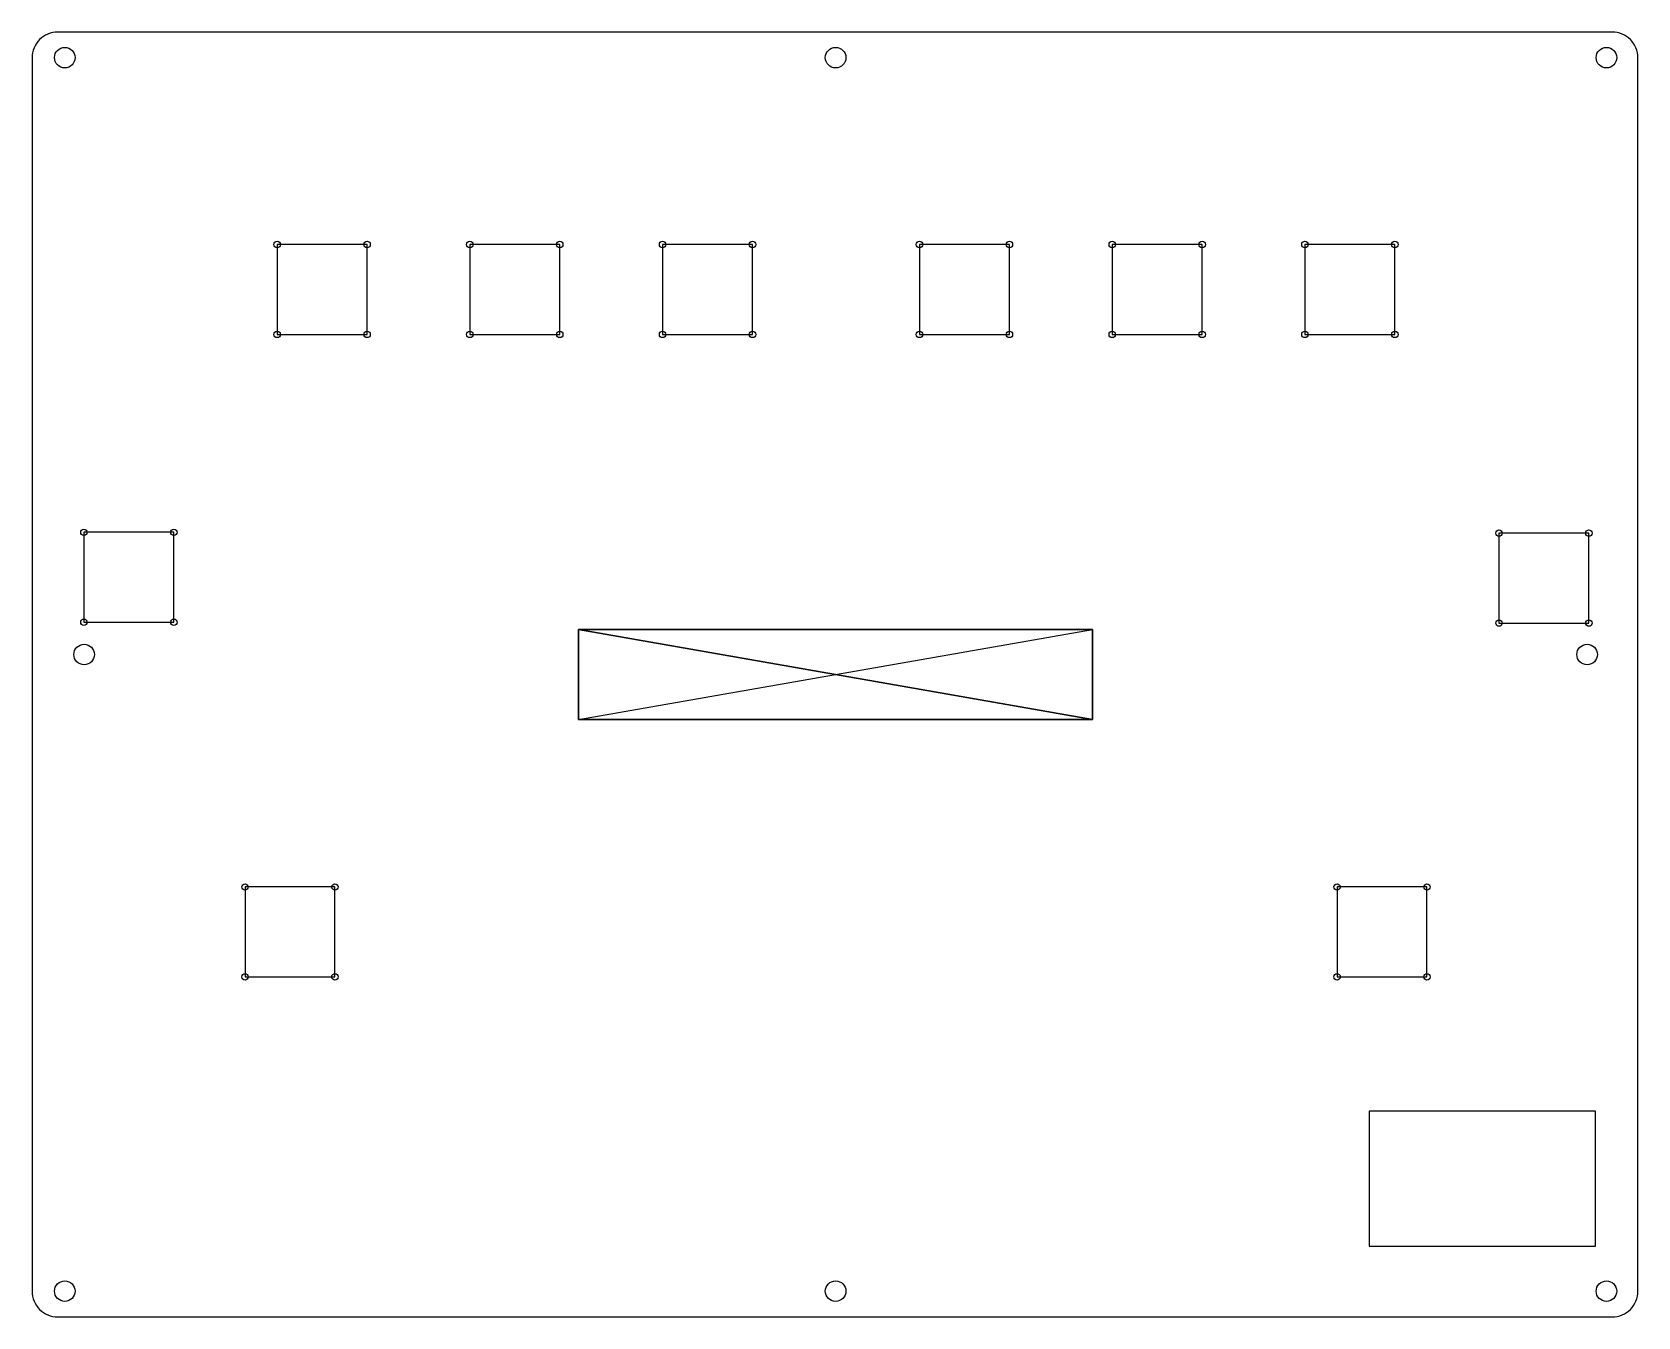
# Model space of a CAD drawing. Header units: millimetres. Extents: x -140 to 110, y -80 to 120.
import ezdxf

# ---------------------------------------------------------------- set-up
doc = ezdxf.new("R2010")
doc.units = ezdxf.units.MM
doc.layers.get('0').update_dxf_attribs({"linetype": 'CONTINUOUS'})

msp = doc.modelspace()

# ---------------------------------------------------------------- linework, layer by layer
msp.add_lwpolyline([(-140.32, -75.7, 0.414215), (-136.34, -79.69), (105.67, -79.69, 0.414214), (109.65, -75.7), (109.65, 116.3, 0.414214), (105.67, 120.29), (-136.34, 120.29, 0.414214), (-140.32, 116.3)], format="xyb", close=True)
for points in [[(-102.18, 73.23), (-88.18, 73.23), (-88.18, 87.23), (-102.18, 87.23)], [(-72.18, 73.23), (-58.18, 73.23), (-58.18, 87.23), (-72.18, 87.23)], [(-42.18, 73.23), (-28.18, 73.23), (-28.18, 87.23), (-42.18, 87.23)], [(-2.18, 73.23), (11.82, 73.23), (11.82, 87.23), (-2.18, 87.23)], [(27.82, 73.23), (41.82, 73.23), (41.82, 87.23), (27.82, 87.23)], [(57.82, 73.23), (71.82, 73.23), (71.82, 87.23), (57.82, 87.23)], [(-132.26, 28.43), (-118.26, 28.43), (-118.26, 42.43), (-132.26, 42.43)], [(88.03, 28.31), (102.03, 28.31), (102.03, 42.31), (88.03, 42.31)], [(-55.24, 13.32), (24.76, 13.32), (-55.24, 13.32), (24.76, 27.32), (-55.24, 27.32)], [(24.76, 13.32), (24.76, 27.32), (24.76, 13.32), (-55.24, 13.32), (24.76, 27.32), (24.76, 13.32), (-55.24, 27.32)], [(-55.24, 27.32), (-55.24, 13.32)], [(24.76, 27.32), (-55.24, 27.32)], [(-107.18, -26.77), (-93.18, -26.77), (-93.18, -12.77), (-107.18, -12.77)], [(62.82, -26.77), (76.82, -26.77), (76.82, -12.77), (62.82, -12.77)], [(67.8, -68.68), (103.06, -68.68), (103.06, -47.68), (67.8, -47.68)]]:
    msp.add_lwpolyline(points, close=True)
for centre, radius in [((-135.24, 116.32), 1.6), ((-15.24, 116.32), 1.6), ((104.76, 116.32), 1.6), ((-102.18, 87.23), 0.5), ((-88.18, 87.23), 0.5), ((-72.18, 87.23), 0.5), ((-58.18, 87.23), 0.5), ((-42.18, 87.23), 0.5), ((-28.18, 87.23), 0.5), ((-2.18, 87.23), 0.5), ((11.82, 87.23), 0.5), ((27.82, 87.23), 0.5), ((41.82, 87.23), 0.5), ((57.82, 87.23), 0.5), ((71.82, 87.23), 0.5), ((-102.18, 73.23), 0.5), ((-88.18, 73.23), 0.5), ((-72.18, 73.23), 0.5), ((-58.18, 73.23), 0.5), ((-42.18, 73.23), 0.5), ((-28.18, 73.23), 0.5), ((-2.18, 73.23), 0.5), ((11.82, 73.23), 0.5), ((27.82, 73.23), 0.5), ((41.82, 73.23), 0.5), ((57.82, 73.23), 0.5), ((71.82, 73.23), 0.5), ((-132.26, 42.43), 0.5), ((-132.26, 42.43), 0.5), ((-118.26, 42.43), 0.5), ((88.03, 42.31), 0.5), ((102.03, 42.31), 0.5), ((-132.26, 28.43), 0.5), ((-118.26, 28.43), 0.5), ((88.03, 28.31), 0.5), ((102.03, 28.31), 0.5), ((-132.23, 23.41), 1.6), ((101.75, 23.41), 1.6), ((-107.18, -12.77), 0.5), ((-93.18, -12.77), 0.5), ((62.82, -12.77), 0.5), ((76.82, -12.77), 0.5), ((-107.18, -26.77), 0.5), ((-93.18, -26.77), 0.5), ((62.82, -26.77), 0.5), ((76.82, -26.77), 0.5), ((-135.24, -75.68), 1.6), ((-15.24, -75.68), 1.6), ((104.76, -75.68), 1.6)]:
    msp.add_circle(centre, radius)

doc.saveas('drawing.dxf')
